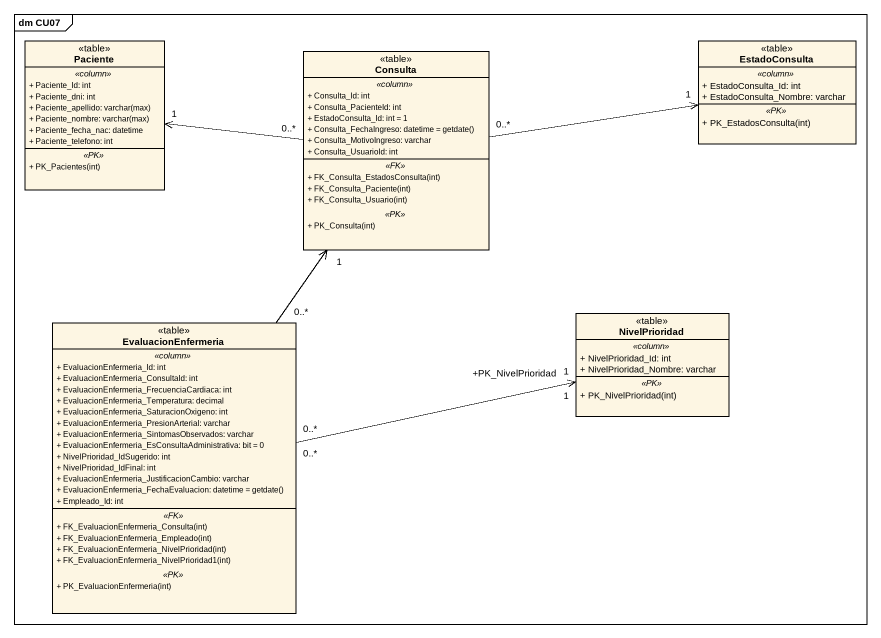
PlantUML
@startuml
mainframe dm CU07
hide circle
hide empty members
skinparam classAttributeIconSize 0
class Paciente <<table>> {
  .. <<column>> ..
  + Paciente_Id: int
  + Paciente_dni: int
  {field} + Paciente_apellido: varchar(max)
  {field} + Paciente_nombre: varchar(max)
  + Paciente_fecha_nac: datetime
  + Paciente_telefono: int
  .. <<PK>> ..
  + PK_Pacientes(int)
}
class Consulta <<table>> {
  .. <<column>> ..
  + Consulta_Id: int
  + Consulta_PacienteId: int
  + EstadoConsulta_Id: int = 1
  {field} + Consulta_FechaIngreso: datetime = getdate()
  + Consulta_MotivoIngreso: varchar
  + Consulta_UsuarioId: int
  .. <<FK>> ..
  + FK_Consulta_EstadosConsulta(int)
  + FK_Consulta_Paciente(int)
  + FK_Consulta_Usuario(int)
  .. <<PK>> ..
  + PK_Consulta(int)
}
class EstadoConsulta <<table>> {
  .. <<column>> ..
  + EstadoConsulta_Id: int
  + EstadoConsulta_Nombre: varchar
  .. <<PK>> ..
  + PK_EstadosConsulta(int)
}
class EvaluacionEnfermeria <<table>> {
  .. <<column>> ..
  + EvaluacionEnfermeria_Id: int
  + EvaluacionEnfermeria_ConsultaId: int
  + EvaluacionEnfermeria_FrecuenciaCardiaca: int
  + EvaluacionEnfermeria_Temperatura: decimal
  + EvaluacionEnfermeria_SaturacionOxigeno: int
  + EvaluacionEnfermeria_PresionArterial: varchar
  + EvaluacionEnfermeria_SintomasObservados: varchar
  + EvaluacionEnfermeria_EsConsultaAdministrativa: bit = 0
  + NivelPrioridad_IdSugerido: int
  + NivelPrioridad_IdFinal: int
  + EvaluacionEnfermeria_JustificacionCambio: varchar
  {field} + EvaluacionEnfermeria_FechaEvaluacion: datetime = getdate()
  + Empleado_Id: int
  .. <<FK>> ..
  + FK_EvaluacionEnfermeria_Consulta(int)
  + FK_EvaluacionEnfermeria_Empleado(int)
  + FK_EvaluacionEnfermeria_NivelPrioridad(int)
  + FK_EvaluacionEnfermeria_NivelPrioridad1(int)
  .. <<PK>> ..
  + PK_EvaluacionEnfermeria(int)
}
class NivelPrioridad <<table>> {
  .. <<column>> ..
  + NivelPrioridad_Id: int
  + NivelPrioridad_Nombre: varchar
  .. <<PK>> ..
  + PK_NivelPrioridad(int)
}
Consulta "0..*" -left-> "1" Paciente
Consulta "0..*" -right-> "1" EstadoConsulta
EvaluacionEnfermeria "0..*" -up-> "1" Consulta
EvaluacionEnfermeria "0..*" -right-> "1" NivelPrioridad
EvaluacionEnfermeria "0..*" -right-> "+PK_NivelPrioridad\n1" NivelPrioridad
@enduml
